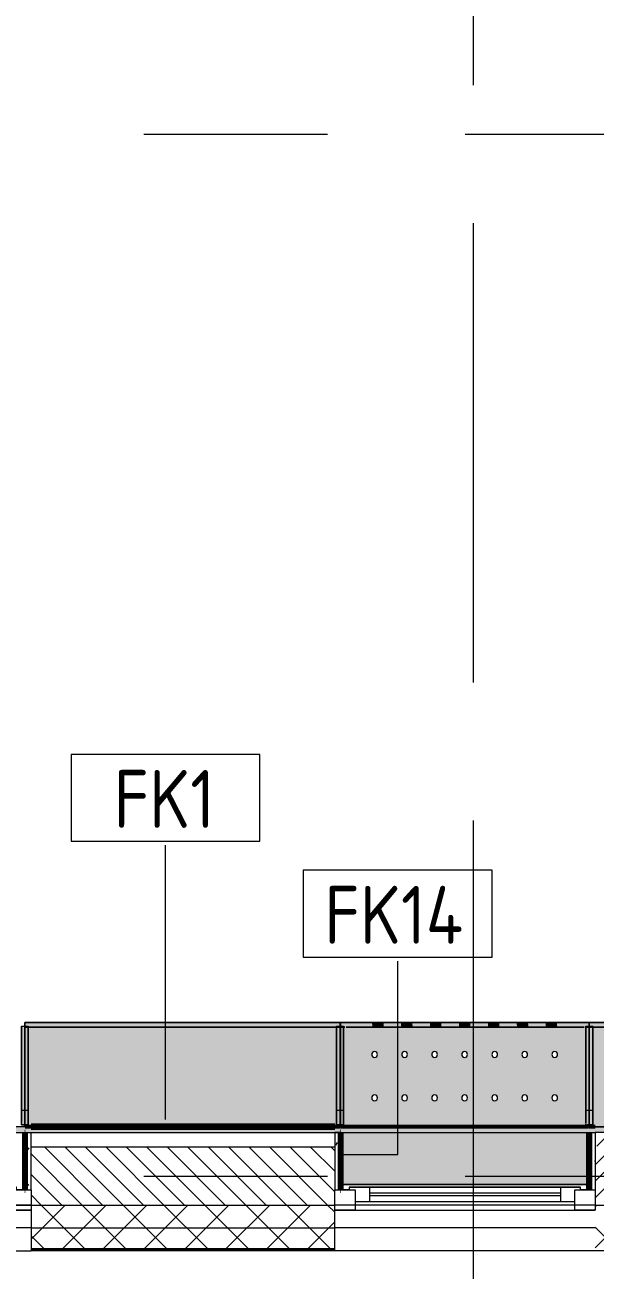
# Model space of a CAD drawing. Header units: millimetres. Extents: x 81469 to 279813, y -8553 to 29000.
# Drawn here: x 97059 to 99030, y -325 to 3977 of the extents above; entities that cross this region are included whole.
import ezdxf

# ---------------------------------------------------------------- set-up
doc = ezdxf.new("R2010")
doc.units = ezdxf.units.MM
doc.linetypes.add('Осевая', pattern=[3175, 635, -476.25, 1587.5, -476.25])
for name, color, linetype, lineweight in [('A-GLAZ', 7, 'Continuous', 9), ('A-GLAZ-1', 7, 'Continuous', 13), ('A-WALL', 7, 'Continuous', 9), ('A-WALL-IDEN', 7, 'Continuous', 9), ('I-WALL', 7, 'Continuous', 9), ('S-COLS', 7, 'Continuous', 9), ('Оси', 7, 'Continuous', 9), ('Оси-2', 7, 'Осевая', 9)]:
    doc.layers.add(name, color=color, linetype=linetype, lineweight=lineweight)
for name, color, linetype, lineweight, true_color in [('A-WALL-1', 7, 'Continuous', 9, 0xc0c0c0), ('I-WALL-11', 7, 'Continuous', 53, 0xeaa7bf), ('I-WALL-14', 7, 'Continuous', 80, 0xffd2ff), ('I-WALL-4', 7, 'Continuous', 9, 0xc0c0c0), ('I-WALL-8', 7, 'Continuous', 80, 0xff80c0), ('S-WALL-ANLY', 7, 'Continuous', 13, 0x008040), ('S-WALL-ANLY-1', 7, 'Continuous', 5, 0x008040), ('Знаки-1', 9, 'Continuous', 9, 0x808080), ('Знаки-3', 7, 'Continuous', 9, 0xd1cabb), ('Знаки-5', 7, 'Continuous', 9, 0xc1bbaf), ('Знаки-6', 7, 'Continuous', 9, 0xaba79f), ('Знаки-7', 7, 'Continuous', 9, 0xccc5b7), ('Знаки-8', 7, 'Continuous', 9, 0xd4ccbd), ('Знаки-9', 7, 'Continuous', 9, 0xd5cdbe)]:
    doc.layers.add(name, color=color, linetype=linetype, lineweight=lineweight, true_color=true_color)
doc.layers.add('Знаки-4', color=7, linetype='Continuous', lineweight=9, transparency=0.5)
doc.styles.add('GOST Common_1', font='GOST_Common.ttf', dxfattribs={"width": 0.9, "height": 200})
pattern_1 = [(0, (0, 0), (121.92, 30.48), [10.058, -81.382, 10.058, -81.382, -487.68]), (0, (0, 0), (121.92, 30.48), [-182.88, 10.058, -172.822, 10.058, -81.382, -213.36]), (0, (0, 0), (121.92, 30.48), [-457.2, 10.058, -50.902, 10.058, -142.342]), (120, (45.72, 15.24), (-87.356454, 90.345817), [10.058, -81.382, 10.058, -81.382, -487.68]), (120, (45.72, 15.24), (-87.356454, 90.345817), [-182.88, 10.058, -172.822, 10.058, -81.382, -213.36]), (120, (45.72, 15.24), (-87.356454, 90.345817), [-457.2, 10.058, -50.902, 10.058, -142.342]), (240, (60.96, 76.2), (-34.563546, -120.825817), [10.058, -81.382, 10.058, -81.382, -487.68]), (240, (60.96, 76.2), (-34.563546, -120.825817), [-182.88, 10.058, -172.822, 10.058, -81.382, -213.36]), (240, (60.96, 76.2), (-34.563546, -120.825817), [-457.2, 10.058, -50.902, 10.058, -142.342])]

# ---------------------------------------------------------------- blocks, each defined once
blk = doc.blocks.new('BSC_Колонна _Прямоугольная - 250х900-23282983-План отделки стен 3 этажа в осях 23-33')
at = {"layer": 'S-COLS'}
h = blk.add_hatch(dxfattribs=at)
h.set_pattern_fill('FP_8', color=256, style=0, pattern_type=2)
h.set_pattern_definition([(45, (-99480, -25), (-57.024626, 57.024626), []), (45, (-99422.975, -25), (-57.024626, 57.024626), [100.806, -20.161, 3.353, -16.808])])
h.paths.add_polyline_path([(-450, -125), (450, -125), (449, 125), (-450, 125), (-450, 23.8)])
for p, q in [((450, 125), (-450, 125)), ((-450, 125), (-450, -125)), ((450, -125), (450, 125)), ((-450, -125), (450, -125))]:
    blk.add_line(p, q, dxfattribs=at)
blk = doc.blocks.new('120_Окно_СКБ_2Ст_Фрамуга сверху - 120_Окно_СКБ_2Ст_2300х2500_h_ ДОО-19727959-План отделки стен 3 этажа в осях 23-33')
at = {"layer": 'A-GLAZ'}
for p, q in [((1150, -57), (-1150, -57)), ((-1080, -57), (1080, -57)), ((-1130, -127), (-1100, -127)), ((-1030, -107), (470, -107)), ((470, -117), (-1030, -117)), ((540, -127), (570, -127)), ((540, -127), (570, -127)), ((640, -107), (1030, -107)), ((1030, -117), (640, -117)), ((1100, -127), (1130, -127))]:
    blk.add_line(p, q, dxfattribs=at)
at = {"layer": 'A-GLAZ-1'}
for p, q in [((-1150, -127), (-1150, -57)), ((-1150, -57), (-1080, -57)), ((-1080, -57), (-1080, -127)), ((520, -127), (520, -57)), ((520, -57), (590, -57)), ((590, -57), (590, -127)), ((1080, -127), (1080, -57)), ((1080, -57), (1150, -57)), ((1150, -57), (1150, -127)), ((-1080, -127), (-1150, -127)), ((-1080, -127), (-1100, -127)), ((-1100, -127), (-1100, -137)), ((520, -87), (-1080, -87)), ((-1080, -87), (-1080, -127)), ((-1030, -137), (-1030, -87)), ((470, -137), (470, -87)), ((520, -127), (520, -87)), ((590, -127), (520, -127)), ((540, -127), (520, -127)), ((540, -137), (540, -127)), ((590, -127), (570, -127)), ((570, -127), (570, -137)), ((1080, -87), (590, -87)), ((590, -87), (590, -127)), ((640, -137), (640, -87)), ((1030, -137), (1030, -87)), ((1080, -127), (1080, -87)), ((1150, -127), (1080, -127)), ((1100, -127), (1080, -127)), ((1100, -137), (1100, -127)), ((-1100, -137), (540, -137)), ((540, -137), (-1100, -137)), ((570, -137), (1100, -137)), ((1100, -137), (570, -137))]:
    blk.add_line(p, q, dxfattribs=at)
blk = doc.blocks.new('120_Окно_СКБ_1Ст - 120_Окно_СКБ_1Ст 900х2500_h_ с форточкой-V4-План отделки стен 3 этажа в осях 23-33')
at = {"layer": 'A-GLAZ'}
for p, q in [((450, -57), (-450, -57)), ((-430, -127), (-400, -127)), ((-330, -107), (330, -107)), ((330, -117), (-330, -117)), ((400, -127), (430, -127))]:
    blk.add_line(p, q, dxfattribs=at)
at = {"layer": 'A-GLAZ-1'}
for p, q in [((-450, -127), (-450, -57)), ((-450, -57), (-380, -57)), ((-380, -57), (-380, -127)), ((380, -127), (380, -57)), ((380, -57), (450, -57)), ((450, -57), (450, -127)), ((-380, -127), (-450, -127)), ((-380, -127), (-400, -127)), ((-400, -127), (-400, -137)), ((380, -87), (-380, -87)), ((-380, -87), (-380, -127)), ((-330, -137), (-330, -87)), ((330, -137), (330, -87)), ((380, -127), (380, -87)), ((450, -127), (380, -127)), ((400, -127), (380, -127)), ((400, -137), (400, -127)), ((-400, -137), (400, -137)), ((400, -137), (-400, -137))]:
    blk.add_line(p, q, dxfattribs=at)
blk = doc.blocks.new('Зашивка радиатора_ с перфорацией М1_1 - Зашивка радиатора_ с перфорацией М1_1-V23-План отделки стен 3 этажа в осях 23-33')
at = {"layer": 'Знаки-4'}
h = blk.add_hatch(color=256, dxfattribs=at)
h.paths.add_polyline_path([(430, 380), (-430, 380), (-430, 200.5), (430, 200.5), (430, 301.7)])
h.paths.add_polyline_path([(-430, 180.5), (-430, 180), (-272.9, 180.5)])
h = blk.add_hatch(color=256, dxfattribs=at)
h.paths.add_polyline_path([(430.2, 180), (-430, 180), (-430, -179.9), (430.2, -179.9), (430.2, 173.3)])
h.paths.add_polyline_path([(104.7, 90.4), (109.7, 89), (113.4, 85.4), (114.7, 80.4), (113.4, 75.4), (109.7, 71.7), (104.7, 70.4), (99.7, 71.7), (96.1, 75.4), (94.7, 80.4), (96.1, 85.4), (99.7, 89), (102.2, 90)])
h.paths.add_polyline_path([(-206.5, 90.4), (-201.5, 89), (-197.8, 85.4), (-196.5, 80.4), (-197.8, 75.4), (-201.5, 71.7), (-206.5, 70.4), (-211.5, 71.7), (-215.2, 75.4), (-216.5, 80.4), (-215.2, 85.4), (-211.5, 89), (-209.1, 90)])
h.paths.add_polyline_path([(208.5, 90.4), (213.5, 89), (217.2, 85.4), (218.5, 80.4), (217.2, 75.4), (213.5, 71.7), (208.5, 70.4), (203.5, 71.7), (199.8, 75.4), (198.5, 80.4), (199.8, 85.4), (203.5, 89), (205.9, 90)])
h.paths.add_polyline_path([(-102.8, 90.4), (-97.8, 89), (-94.1, 85.4), (-92.8, 80.4), (-94.1, 75.4), (-97.8, 71.7), (-102.8, 70.4), (-107.8, 71.7), (-111.4, 75.4), (-112.8, 80.4), (-111.4, 85.4), (-107.8, 89), (-105.3, 90)])
h.paths.add_polyline_path([(312.2, 90.4), (317.2, 89), (320.9, 85.4), (322.2, 80.4), (320.9, 75.4), (317.2, 71.7), (312.2, 70.4), (307.2, 71.7), (303.6, 75.4), (302.2, 80.4), (303.6, 85.4), (307.2, 89), (309.7, 90)])
h.paths.add_polyline_path([(-310.3, 90.4), (-305.3, 89), (-301.6, 85.4), (-300.3, 80.4), (-301.6, 75.4), (-305.3, 71.7), (-310.3, 70.4), (-315.3, 71.7), (-318.9, 75.4), (-320.3, 80.4), (-318.9, 85.4), (-315.3, 89), (-312.8, 90)])
h.paths.add_polyline_path([(1, 90.4), (6, 89), (9.7, 85.4), (11, 80.4), (9.7, 75.4), (6, 71.7), (1, 70.4), (-4, 71.7), (-7.7, 75.4), (-9, 80.4), (-7.7, 85.4), (-4, 89), (-1.6, 90)])
h.paths.add_polyline_path([(-310.3, -59.6), (-305.3, -61), (-301.6, -64.6), (-300.3, -69.6), (-301.6, -74.6), (-305.3, -78.3), (-310.3, -79.6), (-315.3, -78.3), (-318.9, -74.6), (-320.3, -69.6), (-318.9, -64.6), (-315.3, -61), (-312.8, -60)])
h.paths.add_polyline_path([(104.7, -59.6), (109.7, -61), (113.4, -64.6), (114.7, -69.6), (113.4, -74.6), (109.7, -78.3), (104.7, -79.6), (99.7, -78.3), (96.1, -74.6), (94.7, -69.6), (96.1, -64.6), (99.7, -61), (102.2, -60)])
h.paths.add_polyline_path([(208.5, -59.6), (213.5, -61), (217.2, -64.6), (218.5, -69.6), (217.2, -74.6), (213.5, -78.3), (208.5, -79.6), (203.5, -78.3), (199.8, -74.6), (198.5, -69.6), (199.8, -64.6), (203.5, -61), (205.9, -60)])
h.paths.add_polyline_path([(-102.8, -59.6), (-97.8, -61), (-94.1, -64.6), (-92.8, -69.6), (-94.1, -74.6), (-97.8, -78.3), (-102.8, -79.6), (-107.8, -78.3), (-111.4, -74.6), (-112.8, -69.6), (-111.4, -64.6), (-107.8, -61), (-105.3, -60)])
h.paths.add_polyline_path([(312.2, -59.6), (317.2, -61), (320.9, -64.6), (322.2, -69.6), (320.9, -74.6), (317.2, -78.3), (312.2, -79.6), (307.2, -78.3), (303.6, -74.6), (302.2, -69.6), (303.6, -64.6), (307.2, -61), (309.7, -60)])
h.paths.add_polyline_path([(-206.5, -59.6), (-201.5, -61), (-197.8, -64.6), (-196.5, -69.6), (-197.8, -74.6), (-201.5, -78.3), (-206.5, -79.6), (-211.5, -78.3), (-215.2, -74.6), (-216.5, -69.6), (-215.2, -64.6), (-211.5, -61), (-209.1, -60)])
h.paths.add_polyline_path([(1, -59.6), (6, -61), (9.7, -64.6), (11, -69.6), (9.7, -74.6), (6, -78.3), (1, -79.6), (-4, -78.3), (-7.7, -74.6), (-9, -69.6), (-7.7, -64.6), (-4, -61), (-1.6, -60)])
for points in [[(413, -163.9), (-430, -163.9), (-429.5, -179.9), (430, -179.7), (430, -163.9), (413.6, -163.9)], [(-315.3, -163.9), (-319, -163.9), (-318.3, -179.9), (-279, -179.9), (-279.7, -163.9), (-313.1, -163.9)], [(-289, -163.9), (-309, -163.9), (-308.7, -179.9), (-289, -179.9)], [(-219, -163.9), (-218.3, -179.9), (-179, -179.9), (-179.7, -163.9), (-218.3, -163.9)], [(-206.5, -163.9), (-209, -163.9), (-208.7, -179.9), (-189, -179.9), (-189.3, -163.9), (-206.1, -163.9)], [(-119, -163.9), (-118.3, -179.9), (-79, -179.9), (-79.7, -163.9), (-118.3, -163.9)], [(-108.7, -163.9), (-109, -163.9), (-108.7, -179.9), (-89, -179.9), (-89.3, -163.9), (-107.7, -163.9)], [(-108.7, -163.9), (-109, -163.9), (-108.7, -179.9), (-89, -179.9), (-89.3, -163.9), (-107.7, -163.9)], [(1, -163.9), (-19, -163.9), (-18.3, -179.9), (21, -179.9), (20.3, -163.9), (6.2, -163.9)], [(-8.7, -163.9), (-9, -163.9), (-8.7, -179.9), (11, -179.9), (10.7, -163.9), (-7.7, -163.9)], [(81, -163.9), (81.7, -179.9), (121, -179.9), (120.3, -163.9), (81.7, -163.9)], [(91.3, -163.9), (91, -163.9), (91.3, -179.9), (111, -179.9), (110.7, -163.9), (92.3, -163.9)], [(196, -163.9), (181, -163.9), (181.7, -179.9), (221, -179.9), (220.3, -163.9), (198.4, -163.9)], [(201, -163.9), (191, -163.9), (191.3, -179.9), (211, -179.9), (210.7, -163.9), (203.6, -163.9)], [(191.3, -163.9), (191, -163.9), (191.3, -179.9), (211, -179.9), (210.7, -163.9), (192.3, -163.9)], [(281, -163.9), (281.7, -179.9), (321, -179.9), (320.3, -163.9), (281.7, -163.9)], [(293.9, -163.9), (291, -163.9), (291.3, -179.9), (311, -179.9), (310.7, -163.9), (295.8, -163.9)]]:
    blk.add_hatch(color=256, dxfattribs=at).paths.add_polyline_path(points)
at = {"layer": 'Знаки-1'}
for p, q in [((430, 380), (-430, 380)), ((-430, 180), (430, 180)), ((430.2, 180), (-430, 180)), ((-430, 180), (-430, -179.9)), ((430.2, 173.3), (430.2, 180)), ((430.2, -179.9), (430.2, -166.9)), ((-430, -179.9), (430.2, -179.9))]:
    blk.add_line(p, q, dxfattribs=at)
for centre, start, end in [((-310.3, 80.4), 0, 180), ((-206.5, 80.4), 0, 180), ((-102.8, 80.4), 0, 180), ((1, 80.4), 0, 180), ((104.7, 80.4), 0, 180), ((208.5, 80.4), 0, 180), ((312.2, 80.4), 0, 180), ((-310.3, 80.4), 180, 0), ((-206.5, 80.4), 180, 360), ((-102.8, 80.4), 180, 0), ((1, 80.4), 180, 0), ((104.7, 80.4), 180, 360), ((208.5, 80.4), 180, 0), ((312.2, 80.4), 180, 0), ((-310.3, -69.6), 0, 180), ((-310.3, -69.6), 180, 0), ((-206.5, -69.6), 0, 180), ((-206.5, -69.6), 180, 0), ((-102.8, -69.6), 0, 180), ((-102.8, -69.6), 180, 0), ((1, -69.6), 0, 180), ((1, -69.6), 180, 0), ((104.7, -69.6), 0, 180), ((104.7, -69.6), 180, 0), ((208.5, -69.6), 0, 180), ((208.5, -69.6), 180, 0), ((312.2, -69.6), 0, 180), ((312.2, -69.6), 180, 0)]:
    blk.add_arc(centre, 10, start, end, dxfattribs=at)
at = {"layer": 'Знаки-3'}
for p, q in [((-430, -166.9), (-430, -179.9)), ((-418, -163.9), (-429.5, -163.9)), ((-304.2, -163.9), (-307.7, -163.9)), ((-294, -163.9), (-304, -163.9)), ((-290.3, -163.9), (-293.8, -163.9)), ((-204.2, -163.9), (-207.7, -163.9)), ((-194, -163.9), (-204, -163.9)), ((-190.3, -163.9), (-193.8, -163.9)), ((-107.7, -163.9), (-104.2, -163.9)), ((-104.2, -163.9), (-107.7, -163.9)), ((-104, -163.9), (-94, -163.9)), ((-94, -163.9), (-104, -163.9)), ((-93.8, -163.9), (-90.3, -163.9)), ((-90.3, -163.9), (-93.8, -163.9)), ((-4.2, -163.9), (-7.7, -163.9)), ((6, -163.9), (-4, -163.9)), ((9.7, -163.9), (6.2, -163.9)), ((95.8, -163.9), (92.3, -163.9)), ((106, -163.9), (96, -163.9)), ((109.7, -163.9), (106.2, -163.9)), ((192.3, -163.9), (195.8, -163.9)), ((195.8, -163.9), (192.3, -163.9)), ((196, -163.9), (206, -163.9)), ((206, -163.9), (196, -163.9)), ((206.2, -163.9), (209.7, -163.9)), ((209.7, -163.9), (206.2, -163.9)), ((295.8, -163.9), (292.3, -163.9)), ((306, -163.9), (296, -163.9)), ((309.7, -163.9), (306.2, -163.9)), ((430, -163.9), (419.5, -163.9)), ((430, -163.9), (430, -166.9)), ((-307.7, -179.9), (-304.2, -179.9)), ((-304, -179.9), (-294, -179.9)), ((-293.8, -179.9), (-290.3, -179.9)), ((-207.7, -179.9), (-204.2, -179.9)), ((-204, -179.9), (-194, -179.9)), ((-193.8, -179.9), (-190.3, -179.9)), ((-107.7, -179.9), (-104.2, -179.9)), ((-104.2, -179.9), (-107.7, -179.9)), ((-104, -179.9), (-94, -179.9)), ((-94, -179.9), (-104, -179.9)), ((-93.8, -179.9), (-90.3, -179.9)), ((-90.3, -179.9), (-93.8, -179.9)), ((-7.7, -179.9), (-4.2, -179.9)), ((-4, -179.9), (6, -179.9)), ((6.2, -179.9), (9.7, -179.9)), ((92.3, -179.9), (95.8, -179.9)), ((96, -179.9), (106, -179.9)), ((106.2, -179.9), (109.7, -179.9)), ((192.3, -179.9), (195.8, -179.9)), ((195.8, -179.9), (192.3, -179.9)), ((196, -179.9), (201, -179.9)), ((201, -179.9), (196, -179.9)), ((201, -179.9), (206, -179.9)), ((206, -179.9), (201, -179.9)), ((206.2, -179.9), (209.7, -179.9)), ((209.7, -179.9), (206.2, -179.9)), ((292.3, -179.9), (295.8, -179.9)), ((296, -179.9), (306, -179.9)), ((306.2, -179.9), (309.7, -179.9))]:
    blk.add_line(p, q, dxfattribs=at)
at = {"layer": 'Знаки-5'}
for p, q in [((-430, 200.7), (-430, 380)), ((430, 380), (430, 200.5)), ((-430, -179.9), (-430, 180)), ((430, 180), (-429.5, 180)), ((-429.5, 180), (430, 180)), ((430.2, 173.1), (430.2, -166.9)), ((-430, -166.9), (-430, -179.9)), ((-429.5, -163.9), (-418, -163.9)), ((-414.4, -163.9), (-418, -163.9)), ((-394.9, -163.9), (-410.5, -163.9)), ((-319, -163.9), (-394.3, -163.9)), ((-319, -163.9), (-316.3, -163.9)), ((-279, -163.9), (-319, -163.9)), ((-316.3, -163.9), (-279, -163.9)), ((-219, -163.9), (-279, -163.9)), ((-219, -163.9), (-216.3, -163.9)), ((-209, -163.9), (-219, -163.9)), ((-216.3, -163.9), (-209, -163.9)), ((-209, -163.9), (-189, -163.9)), ((-207.7, -163.9), (-209, -163.9)), ((-199, -163.9), (-207.7, -163.9)), ((-189, -163.9), (-199, -163.9)), ((-189, -163.9), (-181.7, -163.9)), ((-181.7, -163.9), (-189, -163.9)), ((-181.7, -163.9), (-179, -163.9)), ((-179, -163.9), (-181.7, -163.9)), ((-119, -163.9), (-179, -163.9)), ((-119, -163.9), (-116.3, -163.9)), ((-109, -163.9), (-119, -163.9)), ((-116.3, -163.9), (-109, -163.9)), ((-109, -163.9), (-107.7, -163.9)), ((-89, -163.9), (-109, -163.9)), ((-107.7, -163.9), (-89, -163.9)), ((-89, -163.9), (-81.7, -163.9)), ((-81.7, -163.9), (-89, -163.9)), ((-81.7, -163.9), (-79, -163.9)), ((-79, -163.9), (-81.7, -163.9)), ((-19, -163.9), (-79, -163.9)), ((-19, -163.9), (21, -163.9)), ((-16.3, -163.9), (-19, -163.9)), ((1, -163.9), (-16.3, -163.9)), ((21, -163.9), (1, -163.9)), ((81, -163.9), (21, -163.9)), ((81, -163.9), (83.7, -163.9)), ((91, -163.9), (81, -163.9)), ((83.7, -163.9), (91, -163.9)), ((91, -163.9), (109.7, -163.9)), ((93.9, -163.9), (91, -163.9)), ((98.4, -163.9), (93.9, -163.9)), ((101, -163.9), (98.4, -163.9)), ((109.7, -163.9), (101, -163.9)), ((109.7, -163.9), (111, -163.9)), ((111, -163.9), (109.7, -163.9)), ((111, -163.9), (121, -163.9)), ((121, -163.9), (111, -163.9)), ((181, -163.9), (121, -163.9)), ((181, -163.9), (191, -163.9)), ((191, -163.9), (181, -163.9)), ((191, -163.9), (196, -163.9)), ((198.4, -163.9), (191, -163.9)), ((196, -163.9), (208.1, -163.9)), ((209.7, -163.9), (198.4, -163.9)), ((208.1, -163.9), (211, -163.9)), ((211, -163.9), (209.7, -163.9)), ((211, -163.9), (218.3, -163.9)), ((215.1, -163.9), (211, -163.9)), ((221, -163.9), (215.1, -163.9)), ((218.3, -163.9), (221, -163.9)), ((281, -163.9), (221, -163.9)), ((281, -163.9), (281.7, -163.9)), ((286.9, -163.9), (281, -163.9)), ((281.7, -163.9), (301, -163.9)), ((311, -163.9), (286.9, -163.9)), ((301, -163.9), (320.3, -163.9)), ((321, -163.9), (311, -163.9)), ((320.3, -163.9), (321, -163.9)), ((394.9, -163.9), (321, -163.9)), ((411.1, -163.9), (395.4, -163.9)), ((419.5, -163.9), (414.9, -163.9)), ((419.5, -163.9), (430, -163.9)), ((430, -166.9), (430, -163.9)), ((430, -166.9), (430, -179.7)), ((-429.5, -179.9), (-319, -179.9)), ((-319, -179.9), (-281.7, -179.9)), ((-299, -179.9), (-319, -179.9)), ((-281.7, -179.9), (-299, -179.9)), ((-281.7, -179.9), (-279, -179.9)), ((-279, -179.9), (-281.7, -179.9)), ((-279, -179.9), (-219, -179.9)), ((-219, -179.9), (-209, -179.9)), ((-209, -179.9), (-219, -179.9)), ((-209, -179.9), (-207.7, -179.9)), ((-189, -179.9), (-209, -179.9)), ((-207.7, -179.9), (-196.4, -179.9)), ((-196.4, -179.9), (-189, -179.9)), ((-189, -179.9), (-179, -179.9)), ((-179, -179.9), (-189, -179.9)), ((-179, -179.9), (-119, -179.9)), ((-119, -179.9), (-109, -179.9)), ((-109, -179.9), (-119, -179.9)), ((-109, -179.9), (-89, -179.9)), ((-107.7, -179.9), (-109, -179.9)), ((-99, -179.9), (-107.7, -179.9)), ((-90.3, -179.9), (-99, -179.9)), ((-89, -179.9), (-90.3, -179.9)), ((-89, -179.9), (-79, -179.9)), ((-79, -179.9), (-89, -179.9)), ((-79, -179.9), (-19, -179.9)), ((-19, -179.9), (1, -179.9)), ((18.3, -179.9), (-19, -179.9)), ((1, -179.9), (18.3, -179.9)), ((18.3, -179.9), (21, -179.9)), ((21, -179.9), (18.3, -179.9)), ((21, -179.9), (81, -179.9)), ((81, -179.9), (91, -179.9)), ((83.7, -179.9), (81, -179.9)), ((91, -179.9), (83.7, -179.9)), ((91, -179.9), (92.3, -179.9)), ((111, -179.9), (91, -179.9)), ((92.3, -179.9), (101, -179.9)), ((101, -179.9), (111, -179.9)), ((111, -179.9), (121, -179.9)), ((121, -179.9), (111, -179.9)), ((121, -179.9), (181, -179.9)), ((181, -179.9), (191, -179.9)), ((183.7, -179.9), (181, -179.9)), ((191, -179.9), (183.7, -179.9)), ((191, -179.9), (201, -179.9)), ((209.7, -179.9), (191, -179.9)), ((201, -179.9), (209.7, -179.9)), ((209.7, -179.9), (211, -179.9)), ((211, -179.9), (209.7, -179.9)), ((211, -179.9), (221, -179.9)), ((221, -179.9), (211, -179.9)), ((221, -179.9), (281, -179.9)), ((281, -179.9), (283.7, -179.9)), ((321, -179.9), (281, -179.9)), ((283.7, -179.9), (301, -179.9)), ((301, -179.9), (321, -179.9)), ((321, -179.9), (430, -179.9))]:
    blk.add_line(p, q, dxfattribs=at)
at = {"layer": 'Знаки-6'}
for p, q in [((-430, 380), (430, 380)), ((430.2, 180), (430.2, 173.3)), ((430.2, -166.9), (430.2, 173.1)), ((-418, -163.9), (-414.4, -163.9)), ((-410.5, -163.9), (-394.9, -163.9)), ((-394.3, -163.9), (394.9, -163.9)), ((395.4, -163.9), (411.1, -163.9)), ((414.9, -163.9), (419.5, -163.9)), ((430, -179.7), (430, -166.9)), ((430.2, -166.9), (430.2, -179.9)), ((430.2, -179.9), (-429.5, -179.9)), ((430, -179.9), (-429.5, -179.9))]:
    blk.add_line(p, q, dxfattribs=at)
for centre, start, end in [((-310.3, 80.4), 0, 180), ((-206.5, 80.4), 0, 180), ((-102.8, 80.4), 0, 180), ((1, 80.4), 0, 180), ((104.7, 80.4), 0, 180), ((208.5, 80.4), 0, 180), ((312.2, 80.4), 0, 180), ((-310.3, 80.4), 180, 360), ((-206.5, 80.4), 180, 360), ((-102.8, 80.4), 180, 360), ((1, 80.4), 180, 360), ((104.7, 80.4), 180, 360), ((208.5, 80.4), 180, 360), ((312.2, 80.4), 180, 0), ((-310.3, -69.6), 0, 180), ((-310.3, -69.6), 180, 360), ((-206.5, -69.6), 0, 180), ((-206.5, -69.6), 180, 360), ((-102.8, -69.6), 0, 180), ((-102.8, -69.6), 180, 360), ((1, -69.6), 0, 180), ((1, -69.6), 180, 360), ((104.7, -69.6), 0, 180), ((104.7, -69.6), 180, 360), ((208.5, -69.6), 0, 180), ((208.5, -69.6), 180, 360), ((312.2, -69.6), 0, 180), ((312.2, -69.6), 180, 360)]:
    blk.add_arc(centre, 10, start, end, dxfattribs=at)
at = {"layer": 'Знаки-7'}
for p, q in [((-430, -163.9), (-430, -166.9)), ((-309, -163.9), (-318.3, -163.9)), ((-309, -163.9), (-304.2, -163.9)), ((-304.2, -163.9), (-309, -163.9)), ((-304, -163.9), (-296.4, -163.9)), ((-294, -163.9), (-304, -163.9)), ((-296.4, -163.9), (-294, -163.9)), ((-293.8, -163.9), (-289, -163.9)), ((-289, -163.9), (-293.8, -163.9)), ((-279.7, -163.9), (-289, -163.9)), ((-209, -163.9), (-218.3, -163.9)), ((-207.7, -163.9), (-204.2, -163.9)), ((-204.2, -163.9), (-207.7, -163.9)), ((-204, -163.9), (-194, -163.9)), ((-194, -163.9), (-204, -163.9)), ((-193.8, -163.9), (-190.3, -163.9)), ((-190.3, -163.9), (-193.8, -163.9)), ((-179.7, -163.9), (-189, -163.9)), ((-109, -163.9), (-118.3, -163.9)), ((-109, -163.9), (-89, -163.9)), ((-89, -163.9), (-109, -163.9)), ((-79.7, -163.9), (-89, -163.9)), ((-9, -163.9), (-18.3, -163.9)), ((-9, -163.9), (-4.2, -163.9)), ((-4.2, -163.9), (-9, -163.9)), ((-4, -163.9), (6, -163.9)), ((6, -163.9), (-4, -163.9)), ((6.2, -163.9), (11, -163.9)), ((11, -163.9), (6.2, -163.9)), ((20.3, -163.9), (11, -163.9)), ((85.9, -163.9), (81.7, -163.9)), ((91, -163.9), (86.9, -163.9)), ((92.3, -163.9), (95.8, -163.9)), ((95.8, -163.9), (92.3, -163.9)), ((96, -163.9), (106, -163.9)), ((106, -163.9), (96, -163.9)), ((106.2, -163.9), (109.7, -163.9)), ((109.7, -163.9), (106.2, -163.9)), ((120.3, -163.9), (111, -163.9)), ((191, -163.9), (181.7, -163.9)), ((191, -163.9), (211, -163.9)), ((211, -163.9), (191, -163.9)), ((220.3, -163.9), (211, -163.9)), ((291, -163.9), (281.7, -163.9)), ((291, -163.9), (295.8, -163.9)), ((295.8, -163.9), (291, -163.9)), ((296, -163.9), (306, -163.9)), ((306, -163.9), (296, -163.9)), ((306.2, -163.9), (311, -163.9)), ((311, -163.9), (306.2, -163.9)), ((320.3, -163.9), (311, -163.9)), ((-318.3, -179.9), (-309, -179.9)), ((-309, -179.9), (-304.2, -179.9)), ((-304.2, -179.9), (-309, -179.9)), ((-304, -179.9), (-294, -179.9)), ((-294, -179.9), (-304, -179.9)), ((-293.8, -179.9), (-289, -179.9)), ((-289, -179.9), (-293.8, -179.9)), ((-289, -179.9), (-279.7, -179.9)), ((-218.3, -179.9), (-209, -179.9)), ((-207.7, -179.9), (-204.2, -179.9)), ((-204.2, -179.9), (-207.7, -179.9)), ((-204, -179.9), (-194, -179.9)), ((-194, -179.9), (-204, -179.9)), ((-193.8, -179.9), (-190.3, -179.9)), ((-190.3, -179.9), (-193.8, -179.9)), ((-189, -179.9), (-179.7, -179.9)), ((-118.3, -179.9), (-109, -179.9)), ((-109, -179.9), (-89, -179.9)), ((-89, -179.9), (-109, -179.9)), ((-89, -179.9), (-79.7, -179.9)), ((-18.3, -179.9), (-9, -179.9)), ((-9, -179.9), (-4.2, -179.9)), ((-4.2, -179.9), (-9, -179.9)), ((-4, -179.9), (6, -179.9)), ((6, -179.9), (-4, -179.9)), ((6.2, -179.9), (11, -179.9)), ((11, -179.9), (6.2, -179.9)), ((11, -179.9), (20.3, -179.9)), ((81.7, -179.9), (85.9, -179.9)), ((86.9, -179.9), (91, -179.9)), ((92.3, -179.9), (95.8, -179.9)), ((95.8, -179.9), (92.3, -179.9)), ((96, -179.9), (106, -179.9)), ((106, -179.9), (96, -179.9)), ((106.2, -179.9), (109.7, -179.9)), ((109.7, -179.9), (106.2, -179.9)), ((111, -179.9), (120.3, -179.9)), ((181.7, -179.9), (191, -179.9)), ((191, -179.9), (211, -179.9)), ((211, -179.9), (191, -179.9)), ((211, -179.9), (220.3, -179.9)), ((281.7, -179.9), (291, -179.9)), ((291, -179.9), (295.8, -179.9)), ((295.8, -179.9), (291, -179.9)), ((296, -179.9), (306, -179.9)), ((306, -179.9), (296, -179.9)), ((306.2, -179.9), (311, -179.9)), ((311, -179.9), (306.2, -179.9)), ((311, -179.9), (320.3, -179.9))]:
    blk.add_line(p, q, dxfattribs=at)
at = {"layer": 'Знаки-8'}
for p, q in [((-104.2, -163.9), (-107.7, -163.9)), ((-94, -163.9), (-104, -163.9)), ((-90.3, -163.9), (-93.5, -163.9)), ((195.8, -163.9), (192.3, -163.9)), ((206, -163.9), (196, -163.9)), ((209.7, -163.9), (206.2, -163.9)), ((-107.7, -179.9), (-104.2, -179.9)), ((-104, -179.9), (-94, -179.9)), ((-93.5, -179.9), (-90.3, -179.9)), ((192.3, -179.9), (195.8, -179.9)), ((196, -179.9), (206, -179.9)), ((206.2, -179.9), (209.7, -179.9))]:
    blk.add_line(p, q, dxfattribs=at)
at = {"layer": 'Знаки-9'}
blk.add_line((-430, -163.9), (-430, -166.9), dxfattribs=at)
blk = doc.blocks.new('Зашивка без перфорации М3_2_1 - М3_2_3-31137425-План отделки стен 3 этажа в осях 23-33')
at = {"layer": 'Знаки-4'}
for points in [[(308.2, 180), (-430, 180), (-430, -179.9), (510.2, -179.9), (510.2, 180), (487.5, 180)], [(487.5, -163.9), (-430, -163.9), (-430, -179.9), (510, -179.7), (509.8, -163.9), (497.8, -163.9)]]:
    blk.add_hatch(color=256, dxfattribs=at).paths.add_polyline_path(points)
at = {"layer": 'Знаки-1'}
for p, q in [((510.2, 180), (-430, 180)), ((-430, 180), (-430, -179.9)), ((510.2, -179.9), (510.2, 180)), ((-430, -179.9), (510.2, -179.9))]:
    blk.add_line(p, q, dxfattribs=at)
at = {"layer": 'Знаки-3'}
for p, q in [((-418.2, -163.9), (-430, -163.9)), ((509.8, -163.9), (497.8, -163.9)), ((510, -166.9), (510, -179.7))]:
    blk.add_line(p, q, dxfattribs=at)
at = {"layer": 'Знаки-5'}
for p, q in [((-430, 173.3), (-430, 180)), ((510.2, 178.9), (510.2, 173.3)), ((-430, -163.9), (-418.2, -163.9)), ((-430, -179.9), (-430, -166.9)), ((-430, -166.9), (-430, -179.9)), ((497.8, -163.9), (-418.2, -163.9)), ((497.8, -163.9), (509.8, -163.9)), ((510, -179.7), (510, -166.9)), ((510.2, -166.9), (510.2, -179.4)), ((-430, -179.9), (509.8, -179.9))]:
    blk.add_line(p, q, dxfattribs=at)
at = {"layer": 'Знаки-6'}
for p, q in [((-430, 180), (509.8, 180)), ((-418.2, -163.9), (497.8, -163.9)), ((509.8, -179.9), (-430, -179.9)), ((509.8, -179.9), (-430, -179.9))]:
    blk.add_line(p, q, dxfattribs=at)
at = {"layer": 'Знаки-7'}
for p, q in [((-430, -166.9), (-430, 173.1)), ((510.2, 173.1), (510.2, -166.9)), ((-430, -163.9), (-430, -166.9)), ((-430, -166.9), (-430, -179.9)), ((510, -166.9), (510, -163.9))]:
    blk.add_line(p, q, dxfattribs=at)
at = {"layer": 'Знаки-8'}
blk.add_line((-430, -163.9), (-430, -166.9), dxfattribs=at)
at = {"layer": 'Знаки-9'}
blk.add_line((510, -163.9), (510, -166.9), dxfattribs=at)
blk = doc.blocks.new('Зашивка без перфорации М3 - М3_26-31190016-План отделки стен 3 этажа в осях 23-33')
at = {"layer": 'Знаки-4'}
for points in [[(660.2, 180), (-430, 180), (-430, -179.9), (660.2, -179.9), (660.2, 173.3)], [(659.2, -163.9), (-430, -163.9), (-430, -179.9), (660, -179.9), (660, -163.9)]]:
    blk.add_hatch(color=256, dxfattribs=at).paths.add_polyline_path(points)
at = {"layer": 'Знаки-1'}
for p, q in [((660.2, 180), (-430, 180)), ((-430, 180), (-430, -179.9)), ((660.2, -179.9), (660.2, 180)), ((-430, -179.9), (660.2, -179.9))]:
    blk.add_line(p, q, dxfattribs=at)
at = {"layer": 'Знаки-3'}
for p, q in [((-418, -163.9), (-430, -163.9)), ((-430, -163.9), (-430, -166.9)), ((660, -163.9), (648, -163.9)), ((660, -163.9), (660, -166.9))]:
    blk.add_line(p, q, dxfattribs=at)
at = {"layer": 'Знаки-5'}
for p, q in [((-430, -163.9), (-418, -163.9)), ((-430, -163.9), (-430, -166.9)), ((-430, -166.9), (-430, -179.9)), ((648, -163.9), (-416.9, -163.9)), ((648, -163.9), (660, -163.9)), ((660, -166.9), (660, -163.9)), ((660, -166.9), (660, -179.9)), ((-430, -179.9), (660, -179.9))]:
    blk.add_line(p, q, dxfattribs=at)
at = {"layer": 'Знаки-6'}
for p, q in [((-430, -179.9), (-430, 180)), ((-430, 180), (660.2, 180)), ((660.2, 180), (660.2, -179.9)), ((-430, -166.9), (-430, -179.9)), ((-416.9, -163.9), (648, -163.9)), ((660, -179.9), (660, -166.9)), ((660.2, -179.9), (-430, -179.9)), ((660, -179.9), (-430, -179.9))]:
    blk.add_line(p, q, dxfattribs=at)
blk = doc.blocks.new('Зашивка_ опоясывающая панель - Зашивка_ опоясывающая панель-V40-План отделки стен 3 этажа в осях 23-33')
at = {"layer": 'Знаки-4'}
for points in [[(-430, -110), (-406, -110), (-406, 180), (-430, 178.9), (-430, -77.7)], [(-406, -160), (-406, 180), (-430, 180), (-430, -160), (-417.2, -160)]]:
    blk.add_hatch(color=256, dxfattribs=at).paths.add_polyline_path(points)
at = {"layer": 'Знаки-1'}
for p, q in [((-430, -160), (-430, 180)), ((-430, 180), (-418.2, 180)), ((-430, -160), (-418.2, -160))]:
    blk.add_line(p, q, dxfattribs=at)
at = {"layer": 'Знаки-3'}
for p, q in [((-427.5, 180), (-418.2, 180)), ((-417.2, 180), (-406, 180)), ((-406, 177.1), (-406, 180))]:
    blk.add_line(p, q, dxfattribs=at)
at = {"layer": 'Знаки-5'}
for p, q in [((-430, -110), (-430, 176.6)), ((-406, 177.1), (-406, -110)), ((-406, -110), (-406, 177.1)), ((-430, -110), (-430, -152.8)), ((-430, -110), (-418.2, -110)), ((-417.2, -110), (-406, -110)), ((-417.2, -110), (-406, -110)), ((-406, -160), (-406, -110)), ((-430, -156.2), (-430, -160)), ((-426, -160), (-430, -160)), ((-418.2, -160), (-424.2, -160)), ((-406, -160), (-417.2, -160))]:
    blk.add_line(p, q, dxfattribs=at)
at = {"layer": 'Знаки-6'}
for p, q in [((-430, 180), (-430, -110)), ((-430, 180), (-418.2, 180)), ((-417.2, 180), (-406, 180)), ((-406, 180), (-406, -160)), ((-430, -110), (-418.2, -110)), ((-417.2, -160), (-406, -160))]:
    blk.add_line(p, q, dxfattribs=at)
at = {"layer": 'Знаки-7'}
for p, q in [((-430, 176.6), (-430, -110)), ((-427.5, 180), (-418.2, 180)), ((-417.2, 180), (-406, 180)), ((-417.2, 180), (-406, 180)), ((-406, 180), (-406, 177.1)), ((-406, 177.1), (-406, 180)), ((-406, -110), (-406, 177.1))]:
    blk.add_line(p, q, dxfattribs=at)
blk = doc.blocks.new('Зашивка_ опоясывающая панель - Зашивка_ опоясывающая панель-V41-План отделки стен 3 этажа в осях 23-33')
at = {"layer": 'Знаки-4'}
for points in [[(-418, -110), (-406, -110), (-406, 180), (-430, 180), (-430, -110)], [(-430, -160), (-406, -160), (-406, 180), (-430, 180), (-430, -31.8)]]:
    blk.add_hatch(color=256, dxfattribs=at).paths.add_polyline_path(points)
at = {"layer": 'Знаки-1'}
for p, q in [((-418, 180), (-406, 180)), ((-406, 180), (-406, -160)), ((-418, -160), (-406, -160))]:
    blk.add_line(p, q, dxfattribs=at)
at = {"layer": 'Знаки-3'}
for p, q in [((-430, 180), (-430, 177.1)), ((-430, 180), (-418, 180)), ((-416.5, 180), (-406, 180)), ((-406, 177.1), (-406, 180))]:
    blk.add_line(p, q, dxfattribs=at)
at = {"layer": 'Знаки-5'}
for p, q in [((-430, 177.1), (-430, -110)), ((-430, -110), (-430, 177.1)), ((-418, 180), (-416.8, 180)), ((-406, 177.1), (-406, -110)), ((-430, -110), (-430, -160)), ((-430, -110), (-418, -110)), ((-430, -110), (-418, -110)), ((-416.8, -110), (-406, -110)), ((-406, -142.2), (-406, -110)), ((-418, -160), (-430, -160)), ((-413.8, -160), (-416.8, -160)), ((-409.6, -160), (-413.7, -160)), ((-406, -160), (-407.6, -160)), ((-406, -156.5), (-406, -142.7)), ((-406, -160), (-406, -158.8))]:
    blk.add_line(p, q, dxfattribs=at)
at = {"layer": 'Знаки-6'}
for p, q in [((-430, -160), (-430, 180)), ((-430, 180), (-418, 180)), ((-418, 180), (-416.8, 180)), ((-418, 180), (-406, 180)), ((-406, -110), (-406, 180)), ((-418, -110), (-416.8, -110)), ((-418, -110), (-406, -110)), ((-430, -160), (-418, -160)), ((-416.8, -160), (-418, -160))]:
    blk.add_line(p, q, dxfattribs=at)
at = {"layer": 'Знаки-7'}
for p, q in [((-430, 180), (-430, 177.1)), ((-430, 177.1), (-430, 180)), ((-430, 180), (-418, 180)), ((-430, 180), (-418, 180)), ((-430, 177.1), (-430, -110)), ((-416.5, 180), (-406, 180)), ((-406, 180), (-406, 177.1)), ((-406, -110), (-406, 177.1))]:
    blk.add_line(p, q, dxfattribs=at)
blk = doc.blocks.new('Зашивка_ опоясывающая панель - Зашивка_ опоясывающая панель Т2_1-V42-План отделки стен 3 этажа в осях 23-33')
at = {"layer": 'Знаки-4'}
for points in [[(-418, -110), (-406, -110), (-406, 180), (-430, 180), (-430, -110), (-418.5, -110)], [(-425.4, -160), (-406, -160), (-406, 180), (-430, 180), (-430, -160), (-425.6, -160)]]:
    blk.add_hatch(color=256, dxfattribs=at).paths.add_polyline_path(points)
at = {"layer": 'Знаки-3'}
for p, q in [((-430, 180), (-430, 177.1)), ((-430, 180), (-418.5, 180)), ((-418, 180), (-406, 180)), ((-406, 177.1), (-406, 180))]:
    blk.add_line(p, q, dxfattribs=at)
at = {"layer": 'Знаки-5'}
for p, q in [((-430, 177.1), (-430, -110)), ((-430, -110), (-430, 177.1)), ((-406, 177.1), (-406, -110)), ((-406, -110), (-406, 177.1)), ((-430, -110), (-430, -139.9)), ((-430, -110), (-418.5, -110)), ((-430, -110), (-418.5, -110)), ((-418, -110), (-406, -110)), ((-418, -110), (-406, -110)), ((-406, -160), (-406, -110)), ((-430, -140.4), (-430, -155.6)), ((-430, -158), (-430, -160)), ((-427.3, -160), (-430, -160)), ((-421.1, -160), (-425.3, -160)), ((-418.5, -160), (-421.1, -160)), ((-406, -160), (-418, -160))]:
    blk.add_line(p, q, dxfattribs=at)
at = {"layer": 'Знаки-6'}
for p, q in [((-430, -139.9), (-430, 180)), ((-430, 180), (-418.5, 180)), ((-418, 180), (-406, 180)), ((-406, 180), (-406, -160)), ((-430, -155.6), (-430, -140.4)), ((-430, -160), (-430, -158)), ((-430, -160), (-427.3, -160)), ((-425.3, -160), (-421.1, -160)), ((-421.1, -160), (-418.5, -160)), ((-418, -160), (-406, -160))]:
    blk.add_line(p, q, dxfattribs=at)
at = {"layer": 'Знаки-7'}
for p, q in [((-430, 180), (-430, 177.1)), ((-430, 177.1), (-430, 180)), ((-430, 180), (-418.5, 180)), ((-430, 180), (-418.5, 180)), ((-430, 177.1), (-430, -110)), ((-418, 180), (-406, 180)), ((-418, 180), (-406, 180)), ((-406, 180), (-406, 177.1)), ((-406, 177.1), (-406, 180)), ((-406, -110), (-406, 177.1))]:
    blk.add_line(p, q, dxfattribs=at)
blk = doc.blocks.new('М_стена_0001 - Типоразмер_без рамки-25382661-План отделки стен 3 этажа в осях 23-33')
at = {"layer": 'A-WALL-IDEN'}
for p, q in [((3.258, 1.523), (-3.273, 1.523)), ((-3.273, 1.523), (-3.273, -1.477)), ((3.258, -1.477), (3.258, 1.523)), ((-3.273, -1.477), (3.258, -1.477))]:
    blk.add_line(p, q, dxfattribs=at)

msp = doc.modelspace()

# ---------------------------------------------------------------- hatches: boundary and pattern name
at = {"layer": 'A-WALL'}
h = msp.add_hatch(dxfattribs=at)
h.set_pattern_fill('FP_3', color=256, style=0, pattern_type=2)
h.set_pattern_definition([(135, (0, 0), (-35.35534, -35.35534), [])])
h.paths.add_polyline_path([(113430, -100), (113680, -100), (113680, 100), (113430, 100), (113430, 48.8)])
h.paths.add_polyline_path([(106230, -100), (106230, 100), (105180, 100), (105180, -100), (106027.1, -100)])
h.paths.add_polyline_path([(108930, -100), (109830, -100), (109830, 100), (108930, 100), (108930, 48.8)])
h.paths.add_polyline_path([(121430, -100), (121430, 100), (121130, 100), (121130, -100)])
h.paths.add_polyline_path([(111630, -100), (111630, 100), (110730, 100), (110730, -100)])
h.paths.add_polyline_path([(119330, -100), (119330, 100), (118830, 100), (118830, -100), (118940.7, -100)])
h.paths.add_polyline_path([(115980, -100), (117030, -100), (117030, 100), (115980, 100), (115980, 48.8)])
h.paths.add_polyline_path([(92730, -100), (92730, 100), (91930, 100), (91930, -100)])
h.paths.add_polyline_path([(101730, -100), (101730, 100), (100830, 100), (100830, -100), (101722.6, -100)])
h.paths.add_polyline_path([(102880, -100), (102880, 100), (102630, 100), (102630, -100)])
h.paths.add_polyline_path([(94530, -100), (94780, -100), (94780, 100), (94530, 100), (94530, 48.8)])
h.paths.add_polyline_path([(98130, -100), (98130, 100), (97080, 100), (97080, -100), (97418, -100)])
h = msp.add_hatch(dxfattribs=at)
h.set_pattern_fill('FP_2', color=256, style=0, pattern_type=2)
h.set_pattern_definition([(45, (0, 0), (-70.71068, 70.71068), []), (135, (0, 0), (-70.71068, -70.71068), [])])
h.paths.add_polyline_path([(120230, -250), (121430, -250), (121430, -100), (120230, -100)])
h.paths.add_polyline_path([(124680.1, -250), (125080, -250), (125080, -100), (123730, -100), (123730, -250)])
h.paths.add_polyline_path([(115980, -250), (117030, -250), (117030, -100), (115980, -100)])
h.paths.add_polyline_path([(92730, -250), (92730, -100), (91930, -100), (91930, -250)])
h.paths.add_polyline_path([(106027.1, -250), (106230, -250), (106230, -100), (105180, -100), (105180, -250)])
h.paths.add_polyline_path([(93630, -250), (94780, -250), (94780, -100), (93630, -100)])
h.paths.add_polyline_path([(91030, -250), (91030, -100), (89210, -100), (89210, -250), (90243.8, -250)])
h.paths.add_polyline_path([(119330, -250), (119330, -100), (117930, -100), (117930, -250), (118940.7, -250)])
h.paths.add_polyline_path([(109830, -250), (109830, -100), (108930, -100), (108930, -250)])
h.paths.add_polyline_path([(97080, -250), (98130, -250), (98130, -100), (97080, -100)])
h.paths.add_polyline_path([(110730, -250), (111630, -250), (111630, -100), (110730, -100)])
h.paths.add_polyline_path([(99030, -250), (99930, -250), (99930, -100), (99030, -100)])
h.paths.add_polyline_path([(107130, -250), (108030, -250), (108030, -100), (107130, -100)])
h.paths.add_polyline_path([(102880, -250), (102880, -100), (100830, -100), (100830, -250), (102630, -250)])
h.paths.add_polyline_path([(113680, -250), (113680, -100), (112530, -100), (112530, -250), (113201.3, -250)])
at = {"layer": 'I-WALL'}
h = msp.add_hatch(dxfattribs=at)
h.set_pattern_fill('FP_35', color=256, style=0, pattern_type=2)
h.set_pattern_definition(pattern_1)
h.paths.add_polyline_path([(107110, 150), (107110, 170), (92050, 170), (92051, 150), (107103.2, 150)])
h = msp.add_hatch(dxfattribs=at)
h.set_pattern_fill('FP_35', color=256, style=0, pattern_type=2)
h.set_pattern_definition(pattern_1)
h.paths.add_polyline_path([(97060, -48), (97080, -48), (97080, 149.8), (97060, 149.8), (97060, 48.8)])
h = msp.add_hatch(dxfattribs=at)
h.set_pattern_fill('FP_35', color=256, style=0, pattern_type=2)
h.set_pattern_definition(pattern_1)
h.paths.add_polyline_path([(98130, -48), (98150, -48), (98150, 150), (98130, 150), (98130, 48.8)])
h = msp.add_hatch(dxfattribs=at)
h.set_pattern_fill('FP_35', color=256, style=0, pattern_type=2)
h.set_pattern_definition(pattern_1)
h.paths.add_polyline_path([(99010, -48), (99030, -48), (99030, 149.8), (99010, 149.8), (99010, 48.8)])

# ---------------------------------------------------------------- linework, layer by layer
at = {"layer": 'A-WALL'}
for p, q in [((97080, -100), (98130, -100)), ((97080, -250), (98130, -250)), ((97080, -253), (98130, -253))]:
    msp.add_line(p, q, dxfattribs=at)
at = {"layer": 'A-WALL-1'}
for p, q in [((98130, 100), (97080, 100)), ((97080, -48), (97080, -258)), ((98130, -258), (98130, -48)), ((94530, -100), (97080, -100)), ((89202, -258), (97080, -258)), ((108930, -258), (97080, -258))]:
    msp.add_line(p, q, dxfattribs=at)
at = {"layer": 'A-WALL-IDEN'}
for p, q in [((97544.8, 195.1), (97544.8, 1143.2)), ((98347.5, 74.1), (98347.5, 742.8)), ((98161.4, 74.1), (98347.5, 74.1))]:
    msp.add_line(p, q, dxfattribs=at)
at = {"layer": 'I-WALL-11'}
for p, q in [((97059.3, 171), (97080, 171)), ((98130, 171), (98150, 171)), ((98152.2, 171), (99007.6, 171)), ((99009.8, 171), (99030, 171))]:
    msp.add_line(p, q, dxfattribs=at)
at = {"layer": 'I-WALL-14'}
for p, q in [((97060, 149.8), (97059, 149.8)), ((97059, 149.8), (97059, -48)), ((97060, -48), (97060, 149.8)), ((98151, 150), (98150, 150)), ((98150, 150), (98150, -48)), ((98151, -48), (98151, 150)), ((99010, 149.8), (99009, 149.8)), ((99009, 149.8), (99009, -48)), ((99010, -48), (99010, 149.8)), ((97059, -48), (97060, -48)), ((98150, -48), (98151, -48)), ((99009, -48), (99010, -48))]:
    msp.add_line(p, q, dxfattribs=at)
at = {"layer": 'I-WALL-4'}
for p, q in [((107110, 170), (92730, 170)), ((94530, 150), (99030, 150)), ((97080, 149.8), (97060, 149.8)), ((97080, -48), (97080, 149.8)), ((98150, 150), (98130, 150)), ((98130, 150), (98130, -48)), ((99030, 149.8), (99010, 149.8)), ((97060, -48), (97080, -48)), ((98130, -48), (98150, -48)), ((99010, -48), (99030, -48)), ((97080, -100), (94780, -100)), ((99030, -100), (98130, -100))]:
    msp.add_line(p, q, dxfattribs=at)
at = {"layer": 'I-WALL-8'}
for p, q in [((98130, 171), (97080, 171)), ((97080, 171), (97080, 170)), ((97080, 170), (98130, 170)), ((98130, 170), (98130, 171))]:
    msp.add_line(p, q, dxfattribs=at)
at = {"layer": 'S-WALL-ANLY'}
for p, q in [((97080, -179), (94780, -179)), ((99030, -179), (98130, -179))]:
    msp.add_line(p, q, dxfattribs=at)
at = {"layer": 'S-WALL-ANLY-1'}
msp.add_line((97080, -179), (98130, -179), dxfattribs=at)
at = {"layer": 'Оси'}
msp.add_line((98610, -1906.3), (98610, 593.7), dxfattribs=at)
at = {"layer": 'Оси-2'}
for p, q in [((98610, 593.7), (98610, 19415.1)), ((84769.4, 3600), (122510, 3600)), ((84769.4, 0), (122510, 0))]:
    msp.add_line(p, q, dxfattribs=at)

# ---------------------------------------------------------------- block references
at = {"layer": 'A-GLAZ', "rotation": 180}
for name, p in [('120_Окно_СКБ_2Ст_Фрамуга сверху - 120_Окно_СКБ_2Ст_2300х2500_h_ ДОО-19727959-План отделки стен 3 этажа в осях 23-33', (95930, -175)), ('120_Окно_СКБ_1Ст - 120_Окно_СКБ_1Ст 900х2500_h_ с форточкой-V4-План отделки стен 3 этажа в осях 23-33', (98580, -175))]:
    msp.add_blockref(name, p, dxfattribs=at)
at = {"layer": 'A-WALL-IDEN', "xscale": 99.99999999999993, "yscale": 99.99999999999993, "zscale": 99.99999999999993}
for p in [(97545.5, 1304.7), (98348.3, 904.4)]:
    msp.add_blockref('М_стена_0001 - Типоразмер_без рамки-25382661-План отделки стен 3 этажа в осях 23-33', p, dxfattribs=at)
at = {"layer": 'S-COLS'}
msp.add_blockref('BSC_Колонна _Прямоугольная - 250х900-23282983-План отделки стен 3 этажа в осях 23-33', (99480, 25), dxfattribs=at)
at = {"layer": 'Знаки-1'}
for name, p in [('Зашивка_ опоясывающая панель - Зашивка_ опоясывающая панель-V40-План отделки стен 3 этажа в осях 23-33', (97476.5, 337.4)), ('Зашивка_ опоясывающая панель - Зашивка_ опоясывающая панель-V41-План отделки стен 3 этажа в осях 23-33', (98566.5, 337.4))]:
    msp.add_blockref(name, p, dxfattribs=at)
at = {"layer": 'Знаки-3', "rotation": 180}
msp.add_blockref('Зашивка без перфорации М3_2_1 - М3_2_3-31137425-План отделки стен 3 этажа в осях 23-33', (99519.8, 350.5), dxfattribs=at)
at = {"layer": 'Знаки-5', "rotation": 180}
for name, p in [('Зашивка без перфорации М3 - М3_26-31190016-План отделки стен 3 этажа в осях 23-33', (97718.5, 350.5)), ('Зашивка радиатора_ с перфорацией М1_1 - Зашивка радиатора_ с перфорацией М1_1-V23-План отделки стен 3 этажа в осях 23-33', (98580, 350.5))]:
    msp.add_blockref(name, p, dxfattribs=at)
at = {"layer": 'Знаки-6'}
msp.add_blockref('Зашивка_ опоясывающая панель - Зашивка_ опоясывающая панель Т2_1-V42-План отделки стен 3 этажа в осях 23-33', (99428, 337.4), dxfattribs=at)

# ---------------------------------------------------------------- texts
at = {"layer": 'A-WALL-IDEN', "char_height": 200, "attachment_point": 1, "style": 'GOST Common_1'}
for s, insert, width in [('FK1', (97365.3, 1402.8), 447.342), ('FK14', (98093.8, 1002.4), 627.721)]:
    msp.add_mtext(s, dxfattribs=dict(at, insert=insert, width=width))

doc.saveas('drawing.dxf')
